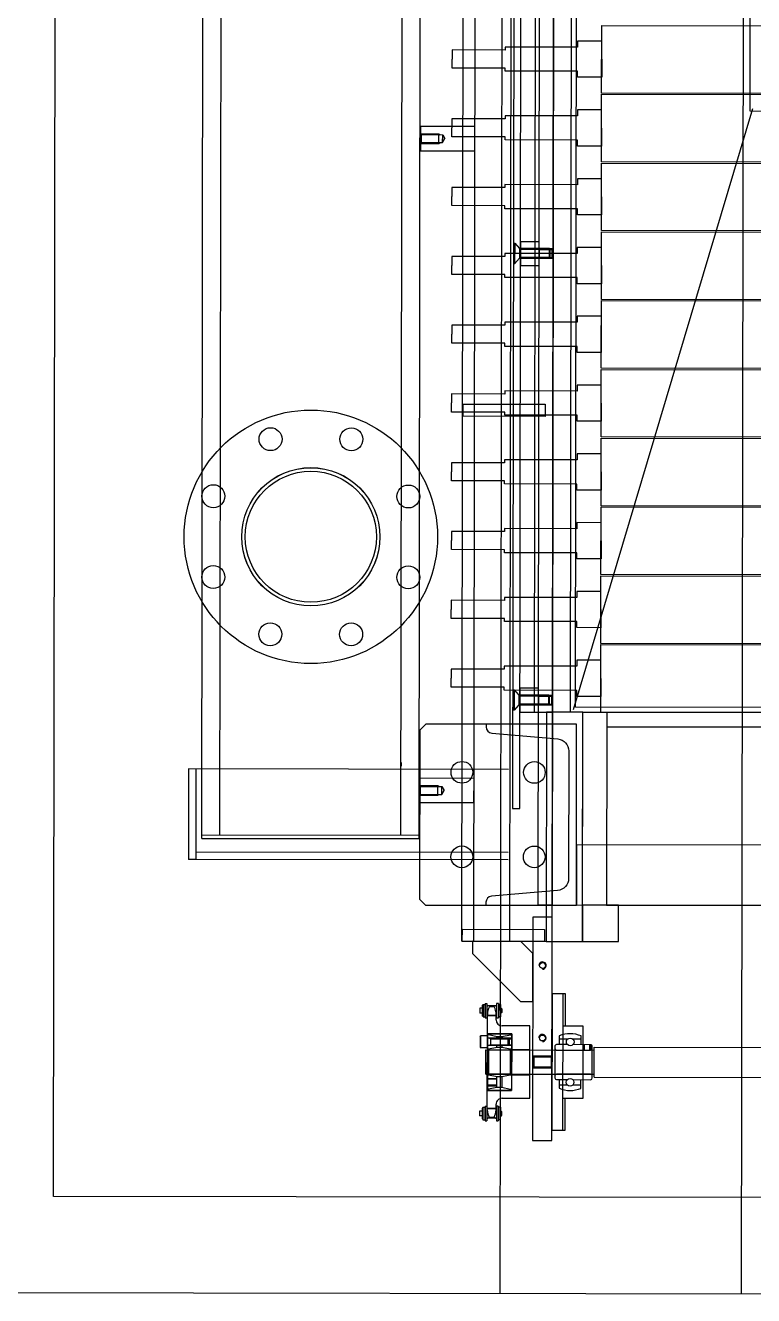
# Model space of a CAD drawing. Header units: inches. Extents: x 12 to 407, y 13 to 268.
# Drawn here: x 71.532 to 72.136, y 226.601 to 227.654 of the extents above; entities that cross this region are included whole.
import ezdxf

# ---------------------------------------------------------------- set-up
doc = ezdxf.new("R2010")
doc.units = ezdxf.units.IN
doc.header["$MEASUREMENT"] = 0
doc.layers.add('SITE_20200109$0$22', color=40, linetype='Continuous')

# ---------------------------------------------------------------- blocks, each defined once
blk = doc.blocks.new('SITE_20200109$0$A$C3D8971C')
at = {"color": 9, "linetype": 'Continuous', "ltscale": 0.2}
for p, q in [((-192.5, 101), (-267.5, 101)), ((-267.5, 95), (-267.5, 101)), ((-192.5, 95), (-267.5, 95)), ((-192.5, -164), (-192.5, 101))]:
    blk.add_line(p, q, dxfattribs=at)
at = {"color": 9, "linetype": 'Continuous'}
for p, q in [((-267.5, -164), (-267.5, 101)), ((-261.5, -164), (-261.5, 95)), ((-187, -75), (-190, -75)), ((-214, -90.5), (-213.3, -91.2)), ((-214, -90.5), (-214, -105.5)), ((-213.3, -91.2), (-206.7, -91.2)), ((-213.3, -91.2), (-213.3, -108.8)), ((-206, -90.5), (-206.7, -91.2)), ((-206.7, -91.2), (-206.7, -108.8)), ((-206, -90.5), (-206, -105.5)), ((326, -90.5), (326.7, -91.2)), ((326, -90.5), (326, -105.5)), ((326.7, -91.2), (333.3, -91.2)), ((326.7, -91.2), (326.7, -108.8)), ((334, -90.5), (333.3, -91.2)), ((333.3, -91.2), (333.3, -108.8)), ((334, -90.5), (334, -105.5)), ((-214, -105.5), (-206, -105.5)), ((-214, -105.5), (-213.3, -106.7)), ((-213.3, -108.8), (-206.7, -108.8)), ((-213.3, -108.8), (-210, -110.7)), ((-206.7, -108.8), (-210, -110.7)), ((-206, -105.5), (-206.7, -106.7)), ((326, -105.5), (334, -105.5)), ((326, -105.5), (326.7, -106.7)), ((326.7, -108.8), (333.3, -108.8)), ((326.7, -108.8), (330, -110.7)), ((333.3, -108.8), (330, -110.7)), ((334, -105.5), (333.3, -106.7)), ((-335, -125.5), (-335, -200.5)), ((-335, -125.5), (2145, -125.5)), ((-335, -194), (-335, -125.5)), ((-335, -125.5), (-325, -125.5)), ((-335, -194), (-335, -126)), ((-335, -126), (-325, -126)), ((-325, -125.5), (-325, -194)), ((-325, -126), (-325, -194)), ((100, -194), (100, -126)), ((100, -126), (110, -126)), ((110, -126), (110, -194)), ((-385, -174.5), (-345, -134.5)), ((-335, -134.5), (-345, -134.5)), ((-335, -174.5), (-335, -134.5)), ((-335, -135.5), (2145, -135.5)), ((-471.6, -145), (-483.6, -145)), ((-483.6, -145), (-483.6, -146.5)), ((-471.6, -146.5), (-483.6, -146.5)), ((-482.8, -143.3), (-482.8, -144.8)), ((-472.5, -143.3), (-482.8, -143.3)), ((-472.5, -144.8), (-482.8, -144.8)), ((-482.1, -143.3), (-482.1, -142.6)), ((-473.1, -142.6), (-482.1, -142.6)), ((-481.6, -153.7), (-481.6, -147.3)), ((-479.6, -142.6), (-479.6, -140.5)), ((-475.6, -140.5), (-479.6, -140.5)), ((-479.6, -145), (-479.6, -144.8)), ((-475.6, -142.6), (-475.6, -140.5)), ((-475.6, -145), (-475.6, -144.8)), ((-474.5, -146.9), (-395.5, -146.9)), ((-473.6, -146.9), (-473.6, -154.1)), ((-473.6, -153.7), (-473.6, -147.3)), ((-473.1, -143.3), (-473.1, -142.6)), ((-472.5, -143.3), (-472.5, -144.8)), ((-471.6, -145), (-471.6, -146.5)), ((-457.6, -147.9), (-457.6, -146.9)), ((-412.3, -146.9), (-457.6, -146.9)), ((-454.7, -146.9), (-454.7, -154.8)), ((-454.2, -154.8), (-454.2, -146.9)), ((-449.3, -154.8), (-449.3, -146.9)), ((-448.7, -146.9), (-448.7, -154.8)), ((-445.8, -147.9), (-445.8, -146.9)), ((-445, -145.5), (-445, -235.5)), ((-445, -145.5), (-425, -145.5)), ((-445, -145.5), (-425, -145.5)), ((-425, -145.5), (-425, -235.5)), ((-424.1, -146.9), (-424.1, -147.9)), ((-422.6, -140.9), (-423.2, -141.3)), ((-423.2, -146.9), (-423.2, -141.3)), ((-413.2, -141.3), (-423.2, -141.3)), ((-413.9, -140.9), (-422.6, -140.9)), ((-421.2, -166.9), (-421.2, -146.9)), ((-415.2, -166.9), (-415.2, -146.9)), ((-413.9, -140.9), (-413.2, -141.3)), ((-413.2, -146.9), (-413.2, -141.3)), ((-412.3, -146.9), (-412.3, -147.9)), ((-386.4, -145), (-398.4, -145)), ((-398.4, -145), (-398.4, -146.5)), ((-386.4, -146.5), (-398.4, -146.5)), ((-397.5, -143.3), (-397.5, -144.8)), ((-387.2, -143.3), (-397.5, -143.3)), ((-387.2, -144.8), (-397.5, -144.8)), ((-396.9, -143.3), (-396.9, -142.6)), ((-387.9, -142.6), (-396.9, -142.6)), ((-396.4, -146.9), (-396.4, -154.1)), ((-396.4, -153.7), (-396.4, -147.3)), ((-394.4, -142.6), (-394.4, -140.5)), ((-390.4, -140.5), (-394.4, -140.5)), ((-394.4, -145), (-394.4, -144.8)), ((-390.4, -142.6), (-390.4, -140.5)), ((-390.4, -145), (-390.4, -144.8)), ((-388.4, -153.7), (-388.4, -147.3)), ((-387.9, -143.3), (-387.9, -142.6)), ((-387.2, -143.3), (-387.2, -144.8)), ((-386.4, -145), (-386.4, -146.5)), ((-471.6, -154.5), (-483.6, -154.5)), ((-483.6, -154.5), (-483.6, -156)), ((-471.6, -156), (-483.6, -156)), ((-482.8, -157.7), (-482.8, -156.2)), ((-472.5, -156.2), (-482.8, -156.2)), ((-472.5, -157.7), (-482.8, -157.7)), ((-480.9, -152.5), (-480.9, -148.5)), ((-479.1, -158.7), (-480.1, -157.7)), ((-479.6, -156.2), (-479.6, -156)), ((-475.1, -157.7), (-476.1, -158.7)), ((-475.6, -156.2), (-475.6, -156)), ((-474.5, -154.1), (-470, -154.1)), ((-472.5, -157.7), (-472.5, -156.2)), ((-471.6, -156), (-471.6, -154.5)), ((-458.5, -165.9), (-458.5, -147.9)), ((-457.6, -147.9), (-458.5, -147.9)), ((-456.2, -154.9), (-457.6, -147.9)), ((-456.2, -154.8), (-447.3, -154.8)), ((-456.2, -158.9), (-456.2, -154.9)), ((-447.3, -154.9), (-445.8, -147.9)), ((-447.3, -158.9), (-447.3, -154.9)), ((-424.1, -147.9), (-445.8, -147.9)), ((-445, -165.9), (-445, -147.9)), ((-425, -147.9), (-425, -165.9)), ((-424.1, -147.9), (-422.7, -154.9)), ((-422.7, -154.8), (-421.2, -154.8)), ((-422.7, -154.9), (-422.7, -158.9)), ((-420.7, -149.4), (-421.2, -148.3)), ((-415.2, -149.4), (-421.2, -149.4)), ((-420.7, -149.4), (-420.7, -166.9)), ((-415.8, -149.4), (-415.2, -148.3)), ((-415.8, -149.4), (-415.8, -166.9)), ((-415.2, -154.8), (-413.8, -154.8)), ((-412.3, -147.9), (-413.8, -154.9)), ((-413.8, -154.9), (-413.8, -158.9)), ((-411.5, -147.9), (-412.3, -147.9)), ((-411.5, -147.9), (-411.5, -165.9)), ((-400, -154.1), (-395.5, -154.1)), ((-386.4, -154.5), (-398.4, -154.5)), ((-398.4, -154.5), (-398.4, -156)), ((-386.4, -156), (-398.4, -156)), ((-397.5, -157.7), (-397.5, -156.2)), ((-387.2, -156.2), (-397.5, -156.2)), ((-387.2, -157.7), (-397.5, -157.7)), ((-393.9, -158.7), (-394.9, -157.7)), ((-394.4, -156.2), (-394.4, -156)), ((-389.9, -157.7), (-390.9, -158.7)), ((-390.4, -156.2), (-390.4, -156)), ((-389.1, -148.5), (-389.1, -152.5)), ((-387.2, -157.7), (-387.2, -156.2)), ((-386.4, -156), (-386.4, -154.5)), ((-476.1, -158.7), (-479.1, -158.7)), ((-465, -159.1), (-465, -182)), ((-457.6, -165.9), (-458.5, -165.9)), ((-411.5, -167), (-458.5, -167)), ((-457.6, -165.9), (-456.2, -158.9)), ((-457.6, -166.9), (-457.6, -165.9)), ((-412.3, -166.9), (-457.6, -166.9)), ((-447.3, -159), (-456.2, -159)), ((-445.8, -165.9), (-447.3, -158.9)), ((-445.8, -166.9), (-445.8, -165.9)), ((-424.1, -165.9), (-445.8, -165.9)), ((-445.5, -167), (-445.5, -182)), ((-424.5, -167), (-424.5, -182)), ((-422.7, -158.9), (-424.1, -165.9)), ((-424.1, -165.9), (-424.1, -166.9)), ((-420.7, -159), (-422.7, -159)), ((-421.2, -163.9), (-420.2, -164.9)), ((-415.2, -163.9), (-421.2, -163.9)), ((-416.2, -164.9), (-420.2, -164.9)), ((-415.2, -163.9), (-416.2, -164.9)), ((-413.8, -159), (-415.8, -159)), ((-413.8, -158.9), (-412.3, -165.9)), ((-412.3, -165.9), (-412.3, -166.9)), ((-411.5, -165.9), (-412.3, -165.9)), ((-405, -182), (-405, -159.1)), ((-390.9, -158.7), (-393.9, -158.7)), ((-335, -165.5), (2145, -165.5)), ((1845, -167.5), (-225, -167.5)), ((-225, -167.5), (-225, -173.5)), ((-143.5, -168.6), (-143.5, -168.1)), ((-143.5, -168.1), (-126.5, -168.1)), ((-126.5, -168.1), (-126.5, -168.6)), ((226.5, -168.6), (226.5, -168.1)), ((226.5, -168.1), (243.5, -168.1)), ((243.5, -168.1), (243.5, -168.6)), ((-385, -184.5), (-385, -174.5)), ((-345, -184.5), (-335, -174.5)), ((-225, -173.5), (1845, -173.5)), ((-125, -173.5), (-145, -173.5)), ((-145, -173.5), (-145, -188.5)), ((-145, -174), (-145, -188)), ((-139, -172.5), (-143.5, -168.6)), ((-126.5, -168.6), (-143.5, -168.6)), ((-131, -172.5), (-139, -172.5)), ((-139, -172.5), (-139, -197.4)), ((-138.3, -173.7), (-139, -172.5)), ((-139, -173.7), (-131, -173.7)), ((-138.3, -198.1), (-138.3, -173.7)), ((-131.7, -173.7), (-131, -172.5)), ((-131.7, -198.1), (-131.7, -173.7)), ((-126.5, -168.6), (-131, -172.5)), ((-131, -197.4), (-131, -172.5)), ((-125, -173.5), (-125, -188.5)), ((-125, -174), (-125, -188)), ((245, -173.5), (225, -173.5)), ((225, -173.5), (225, -188.5)), ((225, -174), (225, -188)), ((231, -172.5), (226.5, -168.6)), ((243.5, -168.6), (226.5, -168.6)), ((239, -172.5), (231, -172.5)), ((231, -172.5), (231, -197.4)), ((231.7, -173.7), (231, -172.5)), ((231, -173.7), (239, -173.7)), ((231.7, -198.1), (231.7, -173.7)), ((238.3, -173.7), (239, -172.5)), ((238.3, -198.1), (238.3, -173.7)), ((243.5, -168.6), (239, -172.5)), ((239, -197.4), (239, -172.5)), ((245, -173.5), (245, -188.5)), ((245, -174), (245, -188)), ((-315, -184.5), (-500, -184.5)), ((-500, -184.5), (-500, -200.5)), ((-465, -182), (-405, -182)), ((-439.2, -185.3), (-440, -184.5)), ((-440, -200.5), (-440, -184.5)), ((-430.8, -185.3), (-439.2, -185.3)), ((-439.2, -199.7), (-439.2, -185.3)), ((-430.8, -185.3), (-430, -184.5)), ((-430.8, -199.7), (-430.8, -185.3)), ((-430, -200.5), (-430, -184.5)), ((-385, -184.5), (-345, -184.5)), ((-315, -200.5), (-315, -184.5)), ((-305, -200.5), (-305, -188.5)), ((1935, -188.5), (-305, -188.5)), ((-145, -185.5), (-145, -200.5)), ((-145, -185.5), (1935, -185.5)), ((-125, -188.5), (-145, -188.5)), ((-139, -188.5), (-138.3, -189.2)), ((-139, -188.5), (-139, -200.5)), ((-138.3, -189.2), (-131.7, -189.2)), ((-138.3, -189.2), (-138.3, -199.8)), ((-131, -188.5), (-131.7, -189.2)), ((-131.7, -189.2), (-131.7, -199.8)), ((-131, -188.5), (-131, -200.5)), ((245, -188.5), (225, -188.5)), ((231, -188.5), (231.7, -189.2)), ((231, -188.5), (231, -200.5)), ((231.7, -189.2), (238.3, -189.2)), ((231.7, -189.2), (231.7, -199.8)), ((239, -188.5), (238.3, -189.2)), ((238.3, -189.2), (238.3, -199.8)), ((239, -188.5), (239, -200.5)), ((-440, -200.5), (-439.2, -199.7)), ((-430.8, -199.7), (-439.2, -199.7)), ((-430, -200.5), (-430.8, -199.7)), ((-325, -194), (-335, -194)), ((-325, -194), (-335, -194)), ((-305, -199.5), (-305, -189.5)), ((-139, -197.4), (-131, -197.4)), ((-139, -197.4), (-138.3, -198.1)), ((-138.3, -199.8), (-139, -200.5)), ((-138.3, -198.1), (-131.7, -198.1)), ((-138.3, -199.8), (-131.7, -199.8)), ((-131.7, -198.1), (-131, -197.4)), ((-131.7, -199.8), (-131, -200.5)), ((110, -194), (100, -194)), ((231, -197.4), (239, -197.4)), ((231, -197.4), (231.7, -198.1)), ((231.7, -199.8), (231, -200.5)), ((231.7, -198.1), (238.3, -198.1)), ((231.7, -199.8), (238.3, -199.8)), ((238.3, -198.1), (239, -197.4)), ((238.3, -199.8), (239, -200.5)), ((-500, -200.5), (-315, -200.5)), ((-378.5, -200.5), (-491.5, -200.5)), ((-491.5, -200.5), (-491.5, -211.5)), ((-378.5, -209.3), (-491.5, -209.3)), ((-465, -211.5), (-465, -209.3)), ((-449.5, -206.5), (-456.7, -206.5)), ((-454, -213.2), (-454, -206.5)), ((-449.5, -204.3), (-449.5, -213.2)), ((-422, -202.8), (-448, -202.8)), ((-445, -232.3), (-445, -204.3)), ((-425, -204.3), (-425, -232.3)), ((-420.5, -213.2), (-420.5, -204.3)), ((-413.3, -206.5), (-420.5, -206.5)), ((-416, -213.2), (-416, -206.5)), ((-405, -209.3), (-405, -211.5)), ((-378.5, -211.5), (-378.5, -200.5)), ((-335, -200.5), (2145, -200.5)), ((1935, -200.5), (-305, -200.5)), ((-491.5, -211.5), (-465, -211.5)), ((-465, -226), (-465, -211.5)), ((-454, -224.5), (-454, -217.7)), ((-449.5, -217.7), (-449.5, -232.3)), ((-420.5, -232.3), (-420.5, -217.7)), ((-416, -224.5), (-416, -217.7)), ((-405, -211.5), (-378.5, -211.5)), ((-405, -211.5), (-405, -226)), ((-305, -960.5), (-305, -220.5)), ((-255, -220.5), (-305, -220.5)), ((-255, -960.5), (-255, -220.5)), ((355, -365.5), (-143, -217.5)), ((-405, -226), (-465, -226)), ((-456.7, -224.5), (-449.5, -224.5)), ((-420.5, -226.3), (-425, -226.3)), ((-420.5, -227), (-425, -227)), ((-420.5, -224.5), (-413.3, -224.5)), ((-448, -233.8), (-422, -233.8)), ((-447.5, -235.5), (-447.5, -945.5)), ((-447.5, -235.5), (-422.5, -235.5)), ((-420.5, -231.5), (-425, -231.5)), ((-420.5, -232.3), (-425, -232.3)), ((-422.5, -235.5), (-422.5, -945.5)), ((-305, -245.5), (-305, -935.5)), ((-145, -245.5), (-305, -245.5)), ((-157, -245.5), (-157, -935.5)), ((-145, -245.5), (-145, -935.5))]:
    blk.add_line(p, q, dxfattribs=at)
at = {"color": 9, "linetype": 'ByBlock'}
for p, q in [((-250, 90), (2040, 90)), ((-250, 90), (-250, -90)), ((-247, 90), (-247, -90)), ((-247, 75), (2037, 75)), ((-247, -75), (2037, -75)), ((-305, -95.5), (-300, -90.5)), ((-160, -90.5), (-300, -90.5)), ((-250, -90), (2040, -90)), ((-160, -90.5), (-155, -95.5)), ((-305, -95.5), (-305, -220.5)), ((-155, -220.5), (-155, -95.5)), ((-305, -220.5), (-155, -220.5))]:
    blk.add_line(p, q, dxfattribs=at)
at = {"color": 9, "linetype": 'Continuous'}
for points in [[(-200, -135.5), (-200, -90.5), (-220, -90.5), (-220, -135.5)], [(340, -135.5), (340, -90.5), (320, -90.5), (320, -135.5)], [(-335, -225.5), (-145, -225.5), (-145, -195.5), (-335, -195.5)], [(-145, -215.5), (1655, -215.5), (1655, -965.5), (-145, -965.5)], [(-141, -219.5), (1651, -219.5), (1651, -961.5), (-141, -961.5)], [(-335, -255.5), (-305, -255.5), (-305, -225.5), (-335, -225.5)], [(-305, -245.5), (-305, -225.5), (-145, -225.5), (-145, -245.5)], [(-145, -240.5), (-89, -240.5), (-89, -940.5), (-145, -940.5)], [(-88, -240.5), (-32, -240.5), (-32, -940.5), (-88, -940.5)], [(-31, -240.5), (25, -240.5), (25, -940.5), (-31, -940.5)], [(26, -240.5), (82, -240.5), (82, -940.5), (26, -940.5)], [(83, -240.5), (139, -240.5), (139, -940.5), (83, -940.5)], [(140, -240.5), (196, -240.5), (196, -940.5), (140, -940.5)], [(197, -240.5), (253, -240.5), (253, -940.5), (197, -940.5)], [(254, -240.5), (310, -240.5), (310, -940.5), (254, -940.5)], [(311, -240.5), (367, -240.5), (367, -940.5), (311, -940.5)], [(368, -240.5), (424, -240.5), (424, -940.5), (368, -940.5)], [(353, -363.5), (1157, -363.5), (1157, -817.5), (353, -817.5)]]:
    blk.add_lwpolyline(points, close=True, dxfattribs=at)
at = {"color": 9, "linetype": 'Continuous', "ltscale": 0.2}
for points in [[(-124.5, -160.5), (-124.5, -116.5), (-117, -116.5)], [(-109.5, -160.5), (-109.5, -116.5), (-117, -116.5)], [(-67.5, -160.5), (-67.5, -116.5), (-60, -116.5)], [(-52.5, -160.5), (-52.5, -116.5), (-60, -116.5)], [(-10.5, -160.5), (-10.5, -116.5), (-3, -116.5)], [(4.5, -160.5), (4.5, -116.5), (-3, -116.5)], [(46.5, -160.5), (46.5, -116.5), (54, -116.5)], [(61.5, -160.5), (61.5, -116.5), (54, -116.5)], [(103.5, -160.5), (103.5, -116.5), (111, -116.5)], [(118.5, -160.5), (118.5, -116.5), (111, -116.5)], [(160.5, -160.5), (160.5, -116.5), (168, -116.5)], [(175.5, -160.5), (175.5, -116.5), (168, -116.5)], [(217.5, -160.5), (217.5, -116.5), (225, -116.5)], [(232.5, -160.5), (232.5, -116.5), (225, -116.5)], [(274.5, -160.5), (274.5, -116.5), (282, -116.5)], [(289.5, -160.5), (289.5, -116.5), (282, -116.5)], [(331.5, -160.5), (331.5, -116.5), (339, -116.5)], [(346.5, -160.5), (346.5, -116.5), (339, -116.5)], [(388.5, -160.5), (388.5, -116.5), (396, -116.5)], [(403.5, -160.5), (403.5, -116.5), (396, -116.5)], [(-127, -220.5), (-127, -160.5), (-124.5, -160.5)], [(-107, -220.5), (-107, -160.5), (-109.5, -160.5)], [(-70, -220.5), (-70, -160.5), (-67.5, -160.5)], [(-50, -220.5), (-50, -160.5), (-52.5, -160.5)], [(-13, -220.5), (-13, -160.5), (-10.5, -160.5)], [(7, -220.5), (7, -160.5), (4.5, -160.5)], [(44, -220.5), (44, -160.5), (46.5, -160.5)], [(64, -220.5), (64, -160.5), (61.5, -160.5)], [(101, -220.5), (101, -160.5), (103.5, -160.5)], [(121, -220.5), (121, -160.5), (118.5, -160.5)], [(158, -220.5), (158, -160.5), (160.5, -160.5)], [(178, -220.5), (178, -160.5), (175.5, -160.5)], [(215, -220.5), (215, -160.5), (217.5, -160.5)], [(235, -220.5), (235, -160.5), (232.5, -160.5)], [(272, -220.5), (272, -160.5), (274.5, -160.5)], [(292, -220.5), (292, -160.5), (289.5, -160.5)], [(329, -220.5), (329, -160.5), (331.5, -160.5)], [(349, -220.5), (349, -160.5), (346.5, -160.5)], [(386, -220.5), (386, -160.5), (388.5, -160.5)], [(406, -220.5), (406, -160.5), (403.5, -160.5)], [(-117, -240.5), (-132, -240.5), (-132, -220.5), (-127, -220.5)], [(-117, -240.5), (-102, -240.5), (-102, -220.5), (-107, -220.5)], [(-60, -240.5), (-75, -240.5), (-75, -220.5), (-70, -220.5)], [(-60, -240.5), (-45, -240.5), (-45, -220.5), (-50, -220.5)], [(-3, -240.5), (-18, -240.5), (-18, -220.5), (-13, -220.5)], [(-3, -240.5), (12, -240.5), (12, -220.5), (7, -220.5)], [(54, -240.5), (39, -240.5), (39, -220.5), (44, -220.5)], [(54, -240.5), (69, -240.5), (69, -220.5), (64, -220.5)], [(111, -240.5), (96, -240.5), (96, -220.5), (101, -220.5)], [(111, -240.5), (126, -240.5), (126, -220.5), (121, -220.5)], [(168, -240.5), (153, -240.5), (153, -220.5), (158, -220.5)], [(168, -240.5), (183, -240.5), (183, -220.5), (178, -220.5)], [(225, -240.5), (210, -240.5), (210, -220.5), (215, -220.5)], [(225, -240.5), (240, -240.5), (240, -220.5), (235, -220.5)], [(282, -240.5), (267, -240.5), (267, -220.5), (272, -220.5)], [(282, -240.5), (297, -240.5), (297, -220.5), (292, -220.5)], [(339, -240.5), (324, -240.5), (324, -220.5), (329, -220.5)], [(339, -240.5), (354, -240.5), (354, -220.5), (349, -220.5)], [(396, -240.5), (381, -240.5), (381, -220.5), (386, -220.5)], [(396, -240.5), (411, -240.5), (411, -220.5), (406, -220.5)]]:
    blk.add_lwpolyline(points, dxfattribs=at)
at = {"color": 9, "linetype": 'Continuous'}
for points in [[(-411.5, -167), (-411.5, -146.9), (-458.5, -146.9), (-458.5, -167)], [(-458.5, -182), (-411.5, -182)]]:
    blk.add_lwpolyline(points, dxfattribs=at)
blk.add_lwpolyline([(-292.8, -204.9), (-297.6, -150.1, 0.388875), (-302.6, -145.5), (-305, -145.5), (-305, -220.5), (-155, -220.5), (-155, -145.5), (-157.4, -145.5, 0.388875), (-162.4, -150.1), (-167.2, -204.9, -0.388875), (-177.2, -214), (-282.8, -214, -0.388875)], format="xyb", close=True, dxfattribs=at)
for centre, radius in [((0, 0), 105), ((-33.5, 80.8), 9.5), ((33.5, 80.8), 9.5), ((0, 0), 57.3), ((0, 0), 57.2), ((0, 0), 54.3), ((-80.8, 33.5), 9.5), ((80.8, 33.5), 9.5), ((-80.8, -33.5), 9.5), ((80.8, -33.5), 9.5), ((-33.5, -80.8), 9.5), ((33.5, -80.8), 9.5), ((-265, -125.5), 9), ((-195, -125.5), 9), ((-265, -185.5), 9), ((-195, -185.5), 9), ((-415, -192.5), 2.46), ((-355, -192.5), 2.46), ((-451.7, -215.5), 3.18), ((-418.2, -215.5), 3.18)]:
    blk.add_circle(centre, radius, dxfattribs=at)
for centre, radius, start, end in [((-480.8, -147.3), 0.8, 90, 180), ((-474.5, -160.4), 13.5, 90, 118.2991), ((-474.5, -147.3), 0.8, 360, 90), ((-395.5, -147.3), 0.8, 90, 180), ((-395.5, -160.4), 13.5, 61.7009, 90), ((-389.3, -147.3), 0.8, 360, 90), ((-480.8, -153.7), 0.8, 180, 270), ((-474.5, -140.6), 13.5, 241.7009, 270), ((-474.4, -153.7), 0.8, 270, 0), ((-470, -159.1), 5, 0, 90), ((-400, -159.1), 5, 90, 180), ((-395.6, -153.7), 0.8, 180, 270), ((-395.5, -140.6), 13.5, 270, 298.2991), ((-389.2, -153.7), 0.8, 270, 0), ((-415, -192.5), 3, 180, 90), ((-355, -192.5), 3, 180, 90), ((-435, -215.5), 23.5, 157.4817, 202.5183), ((-448, -204.3), 1.5, 90, 180), ((-446.5, -204.3), 1.5, 0, 90), ((-423.5, -204.3), 1.5, 90, 180), ((-422, -204.3), 1.5, 0, 90), ((-435, -215.5), 23.5, 337.4817, 22.5183), ((-448, -232.3), 1.5, 180, 270), ((-446.5, -232.3), 1.5, 270, 0), ((-423.5, -232.3), 1.5, 180, 270), ((-422, -232.3), 1.5, 270, 0)]:
    blk.add_arc(centre, radius, start, end, dxfattribs=at)
blk = doc.blocks.new('AUDIT_I_200528142514-0')
at = {"layer": 'SITE_20200109$0$22', "color": 8, "rotation": 89.92133469272197}
blk.add_blockref('SITE_20200109$0$A$C3D8971C', (248392.6, 243549.6), dxfattribs=at)

msp = doc.modelspace()

# ---------------------------------------------------------------- linework, layer by layer
at = {"color": 8}
for p, q in [((71.9295, 229.4031, -109.409), (71.9257, 226.6031, -109.409)), ((72.1295, 229.4028, -109.409), (72.1257, 226.6028, -109.409)), ((71.5558, 226.6836, -109.4067), (71.5594, 229.3236, -109.4067)), ((72.9958, 226.6816, -109.4067), (71.5558, 226.6836, -109.4067)), ((73.0757, 226.6015, -109.4067), (71.4757, 226.6037, -109.4067))]:
    msp.add_line(p, q, dxfattribs=at)

# ---------------------------------------------------------------- block references
at = {"linetype": 'Continuous', "xscale": 0.001000002026557922, "yscale": 0.001000002026557922, "zscale": 0.001000002026557922}
msp.add_blockref('AUDIT_I_200528142514-0', (-176.6241, -16.3199, -109.4067), dxfattribs=at)

doc.saveas('drawing.dxf')
